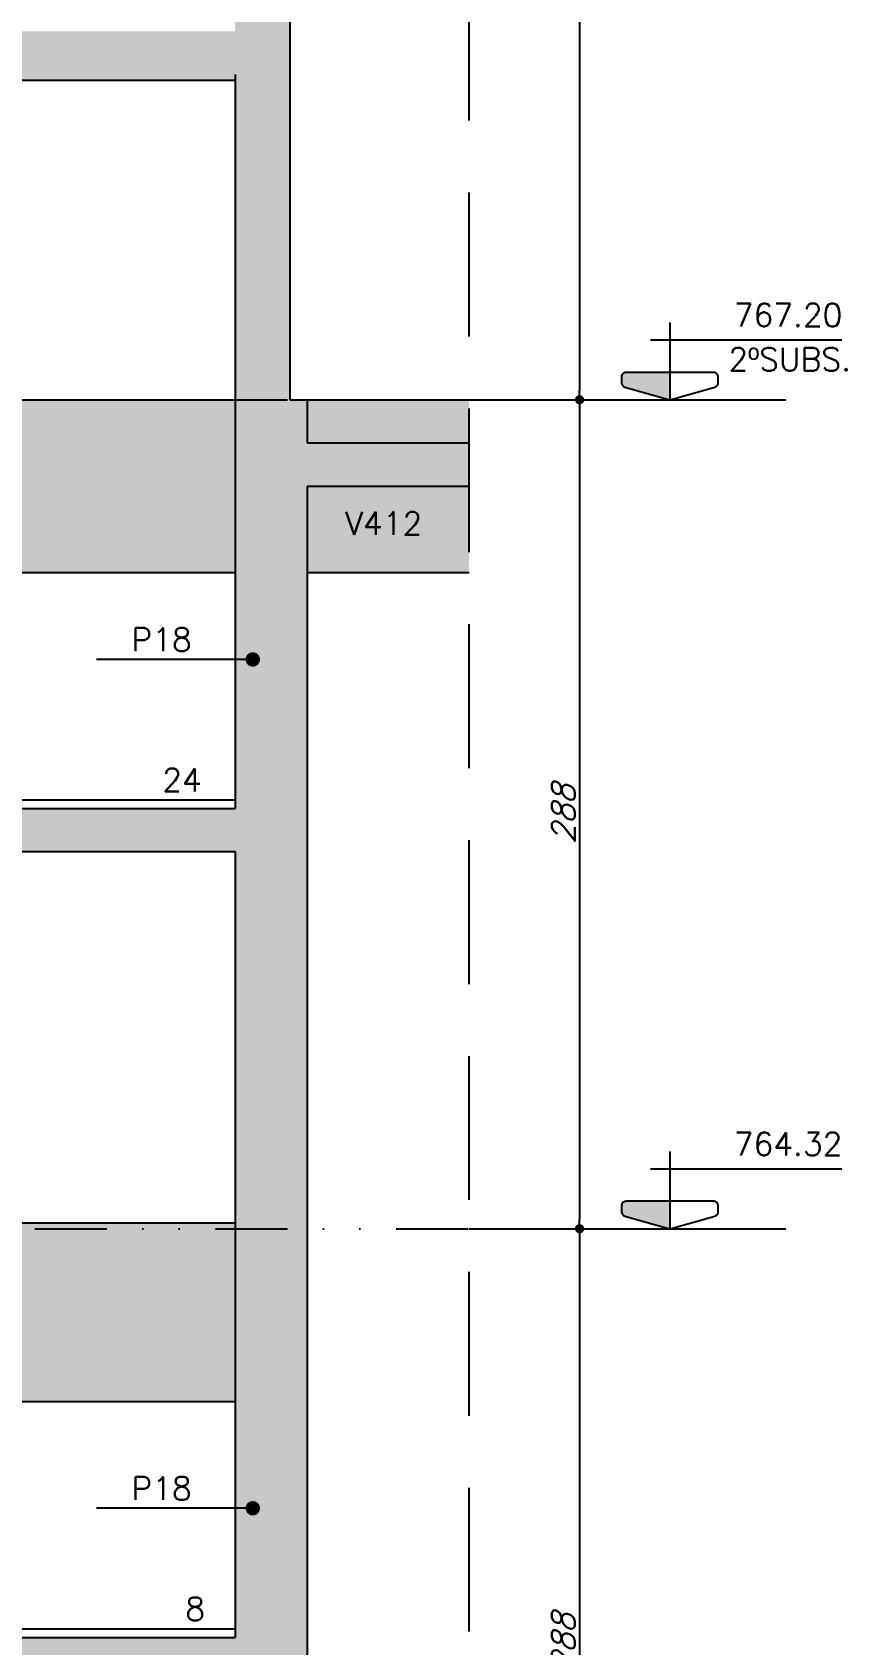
# Model space of a CAD drawing. Header units: millimetres. Extents: x -832 to 3668, y -1574 to 5296.
# Drawn here: x 97 to 384, y 273 to 833 of the extents above; entities that cross this region are included whole.
import ezdxf
from ezdxf import colors
from ezdxf.entities.mleader import LeaderData, LeaderLine
from ezdxf.enums import TextEntityAlignment as Align
from ezdxf.math import Vec2, Vec3

# ---------------------------------------------------------------- set-up
doc = ezdxf.new("R2010")
doc.units = ezdxf.units.MM
doc.header["$LTSCALE"] = 50
doc.linetypes.add('DASHED', pattern=[0.75, 0.5, -0.25])
doc.linetypes.add('DIVIDE2', pattern=[0.625, 0.25, -0.125, 0, -0.125, 0, -0.125])
for name, color, linetype in [('F-AUX', 2, 'Continuous'), ('F-AUX-RED', 1, 'Continuous'), ('F-CORTE', 4, 'Continuous'), ('F-COTAS', 106, 'Continuous'), ('F-EIXOS-DET', 1, 'Continuous'), ('F-ESC CORTE', 4, 'Continuous'), ('F-ESC NUM', 2, 'Continuous'), ('F-ESC SOLIDO CORTE', 71, 'Continuous'), ('F-NÍVEL-VISTA', 2, 'Continuous'), ('F-REVESTIMENTO', 1, 'Continuous'), ('F-SOLIDO', 71, 'Continuous'), ('F-TEXTO', 6, 'Continuous'), ('F-TEXTO-YELLOW', 2, 'Continuous'), ('F-VISTA', 2, 'Continuous'), ('F-VISTA SÓLIDO', 254, 'Continuous')]:
    doc.layers.add(name, color=color, linetype=linetype)
doc.styles.add('5385-ARQ-PB-BAS-PLA-TER-TORRE-A-106-TXT$0$R60-75', font='romans.shx', dxfattribs={"height": 0.1125})
doc.styles.add('CP-TEXT-INCL', font='romans.shx', dxfattribs={"oblique": 20})
doc.styles.add('MCP', font='romans.shx')
doc.styles.get("Standard").update_dxf_attribs({"font": 'arial.ttf'})
doc.dimstyles.new('CP-COTAS-50', dxfattribs={"dimscale": 0.64, "dimtxt": 12.5, "dimasz": 5, "dimexe": 5, "dimexo": 5, "dimgap": 2.5, "dimtad": 1, "dimdec": 1, "dimdsep": 46, "dimtxsty": 'CP-TEXT-INCL', "dimblk1": 'DOT', "dimblk2": 'DOT', "dimsah": 1, "dimcen": 9, "dimclrd": 256, "dimclre": 256, "dimclrt": 256, "dimadec": 0, "dimazin": 0, "dimtfac": 1, "dimtdec": 1, "dimtmove": 2, "dimatfit": 3, "dimldrblk": 'DOT', "dimfxl": 5, "dimtolj": 1, "dimarcsym": 0})
pattern_1 = [(0, (0, 0), (0, 6.985), [5.08, -1.905]), (90, (0, 0), (-6.985, 4e-16), [5.08, -1.905])]

# ---------------------------------------------------------------- blocks, each defined once
blk = doc.blocks.new('Nível - Vista')
at = {"layer": 'F-NÍVEL-VISTA'}
blk.add_hatch(color=71, dxfattribs=at).paths.add_polyline_path([(0, 0.238), (-0.38, 0.238, 0.414214), (-0.42, 0.198), (-0.42, 0.148, 0.331206), (-0.391, 0.11), (-0.011, 0.002, 0.072993), (0, 0)])
at = {"layer": 'F-NÍVEL-VISTA', "color": 2}
for p, q in [((0, 0.67), (0, 0)), ((-0.168, 0.521), (1.493, 0.521))]:
    blk.add_line(p, q, dxfattribs=at)
blk.add_lwpolyline([(-0.011, 0.002, 0.146769), (0.011, 0.002), (0.391, 0.11, 0.331206), (0.42, 0.148), (0.42, 0.198, 0.414214), (0.38, 0.238), (-0.38, 0.238, 0.414214), (-0.42, 0.198), (-0.42, 0.148, 0.331206), (-0.391, 0.11), (-0.011, 0.002, 0.146769), (0.011, 0.002)], format="xyb", dxfattribs=at)
at = {"layer": 'F-TEXTO', "color": 3, "style": 'MCP'}
for tag, p in [('NÍVEL', (1.026, 0.636)), ('NÍVEL_DETALHE', (1.02, 0.186))]:
    blk.add_attdef(tag, text='', height=0.2, dxfattribs=at).set_placement(p, align=Align.CENTER)
blk = doc.blocks.new('_DOT')
at = {"color": 0, "linetype": 'ByBlock'}
blk.add_line((-0.5, 0), (-1, 0), dxfattribs=at)
at = {"color": 0, "linetype": 'ByBlock', "const_width": 0.5}
blk.add_lwpolyline([(-0.25, 0, 1), (0.25, 0, 1)], format="xyb", close=True, dxfattribs=at)
blk = doc.blocks.new('*D97')
at = {"layer": 'DEFPOINTS', "color": 0, "transparency": 16777216}
for p in [(286.55, 1029.06), (286.55, 705.06), (286.55, 705.06)]:
    blk.add_point(p, dxfattribs=at)
at = {"layer": 'F-COTAS', "lineweight": -2, "transparency": 16777216}
blk.add_line((286.55, 1025.86), (286.55, 708.26), dxfattribs=at)
at = {"layer": 'F-COTAS', "lineweight": -2, "transparency": 16777216, "xscale": 3.2, "yscale": 3.2, "zscale": 3.2}
for p, rotation in [((286.55, 1029.06), 90), ((286.55, 705.06), 270)]:
    blk.add_blockref('_DOT', p, dxfattribs=dict(at, rotation=rotation))
at = {"layer": 'F-COTAS', "transparency": 16777216, "insert": (280.95, 867.06), "char_height": 8, "attachment_point": 5, "rotation": 90, "style": 'CP-TEXT-INCL'}
blk.add_mtext('\\A1;324', dxfattribs=at)
blk = doc.blocks.new('*D64')
at = {"layer": 'DEFPOINTS', "color": 0, "transparency": 16777216}
for p in [(286.55, 705.06), (286.55, 417.06), (286.55, 417.06)]:
    blk.add_point(p, dxfattribs=at)
at = {"layer": 'F-COTAS', "lineweight": -2, "transparency": 16777216}
blk.add_line((286.55, 701.86), (286.55, 420.26), dxfattribs=at)
at = {"layer": 'F-COTAS', "lineweight": -2, "transparency": 16777216, "xscale": 3.2, "yscale": 3.2, "zscale": 3.2}
for p, rotation in [((286.55, 705.06), 90), ((286.55, 417.06), 270)]:
    blk.add_blockref('_DOT', p, dxfattribs=dict(at, rotation=rotation))
at = {"layer": 'F-COTAS', "transparency": 16777216, "insert": (280.95, 561.06), "char_height": 8, "attachment_point": 5, "rotation": 90, "style": 'CP-TEXT-INCL'}
blk.add_mtext('\\A1;288', dxfattribs=at)
blk = doc.blocks.new('*D65')
at = {"layer": 'DEFPOINTS', "color": 0, "transparency": 16777216}
for p in [(286.55, 417.06), (286.55, 129.06), (286.55, 129.06)]:
    blk.add_point(p, dxfattribs=at)
at = {"layer": 'F-COTAS', "lineweight": -2, "transparency": 16777216}
blk.add_line((286.55, 413.86), (286.55, 132.26), dxfattribs=at)
at = {"layer": 'F-COTAS', "lineweight": -2, "transparency": 16777216, "xscale": 3.2, "yscale": 3.2, "zscale": 3.2}
for p, rotation in [((286.55, 417.06), 90), ((286.55, 129.06), 270)]:
    blk.add_blockref('_DOT', p, dxfattribs=dict(at, rotation=rotation))
at = {"layer": 'F-COTAS', "transparency": 16777216, "insert": (280.95, 273.06), "char_height": 8, "attachment_point": 5, "rotation": 90, "style": 'CP-TEXT-INCL'}
blk.add_mtext('\\A1;288', dxfattribs=at)

msp = doc.modelspace()

# ---------------------------------------------------------------- hatches: boundary and pattern name
h = msp.add_hatch()
h.set_pattern_fill('ANGLE', color=256)
h.set_pattern_definition(pattern_1)
h.paths.add_polyline_path([(334.84, 713.14), (384.17, 713.14), (384.17, 725.14), (334.84, 725.14)], flags=9)
h = msp.add_hatch()
h.set_pattern_fill('ANGLE', color=256)
h.set_pattern_definition(pattern_1)
h.paths.add_polyline_path([(203.57, 656.08), (235.76, 656.08), (235.76, 668.08), (203.57, 668.08)], flags=9)
h = msp.add_hatch()
h.set_pattern_fill('ANGLE', color=256)
h.set_pattern_definition(pattern_1)
h.paths.add_polyline_path([(130.47, 615.77), (155.05, 615.77), (155.05, 627.77), (130.47, 627.77)], flags=9)
h = msp.add_hatch()
h.set_pattern_fill('ANGLE', color=256)
h.set_pattern_definition(pattern_1)
h.paths.add_polyline_path([(130.47, 320.84), (155.05, 320.84), (155.05, 332.84), (130.47, 332.84)], flags=9)
at = {"layer": 'F-ESC SOLIDO CORTE'}
h = msp.add_hatch(color=256, dxfattribs=at)
h.dxf.hatch_style = 1
h.paths.add_polyline_path([(-215.57, 1013.06), (-243.57, 1013.06), (-243.57, 1031.06), (-410.07, 1031.06), (-410.07, 1016.06), (-279.65, 1016.06), (31.43, 816.06), (166.93, 816.06), (166.93, 833.06), (36.43, 833.06), (36.43, 851.06), (8.43, 851.06), (8.43, 869.06), (-19.57, 869.06), (-19.57, 887.06), (-47.57, 887.06), (-47.57, 905.06), (-75.57, 905.06), (-75.57, 923.06), (-103.57, 923.06), (-103.57, 941.06), (-131.57, 941.06), (-131.57, 959.06), (-159.57, 959.06), (-159.57, 977.06), (-187.57, 977.06), (-187.57, 995.06), (-215.57, 995.06)])
h = msp.add_hatch(color=256, dxfattribs=at)
h.dxf.hatch_style = 1
h.paths.add_polyline_path([(-215.57, 707.06), (-410.07, 707.06), (-410.07, 692.06), (-247.95, 692.06), (-23.97, 548.06), (166.93, 548.06), (166.93, 563.06), (-19.57, 563.06), (-19.57, 581.06), (-47.57, 581.06), (-47.57, 599.06), (-75.57, 599.06), (-75.57, 617.06), (-103.57, 617.06), (-103.57, 635.06), (-131.57, 635.06), (-131.57, 653.06), (-159.57, 653.06), (-159.57, 671.06), (-187.57, 671.06), (-187.57, 689.06), (-215.57, 689.06)])
h = msp.add_hatch(color=256, dxfattribs=at)
h.dxf.hatch_style = 1
h.paths.add_polyline_path([(-103.57, 347.06), (-131.57, 347.06), (-131.57, 365.06), (-159.57, 365.06), (-159.57, 383.06), (-187.57, 383.06), (-187.57, 401.06), (-215.57, 401.06), (-215.57, 419.06), (-410.07, 419.06), (-410.07, 404.06), (-247.95, 404.06), (-23.97, 260.06), (166.93, 260.06), (166.93, 275.06), (-19.57, 275.06), (-19.57, 293.06), (-47.57, 293.06), (-47.57, 311.06), (-75.57, 311.06), (-75.57, 329.06), (-103.57, 329.06)])
at = {"layer": 'F-SOLIDO'}
h = msp.add_hatch(color=256, dxfattribs=at)
h.dxf.hatch_style = 1
h.paths.add_polyline_path([(248.16, 3132.06), (185.93, 3132.06), (185.93, 3481.06), (248.16, 3481.06), (248.16, 3493.06), (185.93, 3493.06), (185.93, 3787.06), (248.16, 3787.06), (248.16, 3799.06), (185.93, 3799.06), (185.93, 4093.06), (248.16, 4093.06), (248.16, 4105.06), (185.93, 4105.06), (185.93, 4293.99), (166.93, 4293.99), (166.93, -757.94), (248.16, -757.94), (248.16, -502.94), (191.93, -502.94), (191.93, 675.06), (248.16, 675.06), (248.16, 690.06), (191.93, 690.06), (191.93, 705.06), (185.93, 705.06), (185.93, 1275.06), (248.16, 1275.06), (248.16, 1295.06), (185.93, 1295.06), (185.93, 1659.06), (216.43, 1659.06), (216.43, 1675.06), (185.93, 1675.06), (185.93, 2001.06), (216.43, 2001.06), (216.43, 2017.06), (185.93, 2017.06), (185.93, 2343.06), (216.43, 2343.06), (216.43, 2359.06), (185.93, 2359.06), (185.93, 2685.06), (248.16, 2685.06), (248.16, 2701.06), (185.93, 2701.06), (185.93, 2983.06), (248.16, 2983.06)])
h.paths.add_polyline_path([(166.93, -502.94), (-57.76, -502.94), (-57.76, -757.94), (166.93, -757.94)])
at = {"layer": 'F-VISTA SÓLIDO'}
h = msp.add_hatch(color=256, dxfattribs=at)
h.dxf.hatch_style = 1
h.paths.add_polyline_path([(166.93, 705.06), (-100.94, 705.06), (-121.16, 692.06), (-184.57, 692.06), (-184.57, 690.06), (-186.57, 690.06), (-186.57, 674.06), (-156.57, 674.06), (-156.57, 672.06), (-158.57, 672.06), (-158.57, 656.06), (-128.57, 656.06), (-128.57, 654.06), (-130.57, 654.06), (-130.57, 645.06), (166.93, 645.06)])
h.paths.add_polyline_path([(-247.95, 692.06), (-410.07, 692.06), (-410.07, 645.06), (-174.85, 645.06)])
h.paths.add_polyline_path([(-429.07, 705.06), (-478.03, 705.06), (-478.03, 645.06), (-429.07, 645.06)])
h = msp.add_hatch(color=256, dxfattribs=at)
h.dxf.hatch_style = 1
h.paths.add_polyline_path([(191.93, 675.06), (191.93, 645.06), (248.16, 645.06), (248.16, 675.06)])
h.paths.add_polyline_path([(191.93, 705.06), (191.93, 690.06), (248.16, 690.06), (248.16, 705.06)])
h = msp.add_hatch(color=256, dxfattribs=at)
h.dxf.hatch_style = 1
h.paths.add_polyline_path([(166.93, 419.06), (-125.83, 419.06), (-149.16, 404.06), (-184.57, 404.06), (-184.57, 402.06), (-186.57, 402.06), (-186.57, 386.06), (-156.57, 386.06), (-156.57, 384.06), (-158.57, 384.06), (-158.57, 368.06), (-128.57, 368.06), (-128.57, 366.06), (-130.57, 366.06), (-130.57, 357.06), (166.93, 357.06)])
h.paths.add_polyline_path([(-247.95, 404.06), (-410.07, 404.06), (-410.07, 357.06), (-174.85, 357.06)])
h.paths.add_polyline_path([(-429.07, 417.06), (-478.03, 417.06), (-478.03, 357.06), (-429.07, 357.06)])

# ---------------------------------------------------------------- linework, layer by layer
at = {"layer": 'F-AUX', "color": 1, "linetype": 'DASHED', "ltscale": 2}
msp.add_line((248.16, -997.94), (248.16, 4293.99), dxfattribs=at)
at = {"layer": 'F-CORTE'}
for p, q in [((185.93, 1275.06), (185.93, 705.06)), ((166.93, 818.06), (166.93, 563.06)), ((191.93, 705.06), (191.93, 690.06)), ((191.93, 675.06), (191.93, -502.94)), ((166.93, 548.06), (166.93, 275.06))]:
    msp.add_line(p, q, dxfattribs=at)
for points in [[(185.93, 705.06), (191.93, 705.06)], [(191.93, 690.06), (248.16, 690.06)], [(191.93, 675.06), (248.16, 675.06)]]:
    msp.add_lwpolyline(points, dxfattribs=at)
at = {"layer": 'F-EIXOS-DET', "color": 252, "linetype": 'DIVIDE2', "ltscale": 2}
for points in [[(-466.84, 705.06), (248.16, 705.06)], [(-466.84, 417.06), (248.16, 417.06)]]:
    msp.add_lwpolyline(points, dxfattribs=at)
at = {"layer": 'F-EIXOS-DET'}
for points in [[(248.16, 705.06), (358.16, 705.06)], [(248.16, 417.06), (358.16, 417.06)]]:
    msp.add_lwpolyline(points, dxfattribs=at)
at = {"layer": 'F-ESC CORTE'}
for points in [[(31.43, 816.06), (166.93, 816.06)], [(-410.07, 692.06), (-247.95, 692.06), (-23.97, 548.06), (166.93, 548.06)], [(-19.57, 581.06), (-19.57, 563.06), (166.93, 563.06)], [(-19.57, 293.06), (-19.57, 275.06), (166.93, 275.06)]]:
    msp.add_lwpolyline(points, dxfattribs=at)
at = {"layer": 'F-REVESTIMENTO'}
for p, q in [((-18.57, 566.06), (166.93, 566.06)), ((-18.57, 278.06), (166.93, 278.06))]:
    msp.add_line(p, q, dxfattribs=at)
at = {"layer": 'F-VISTA'}
for points in [[(-100.94, 705.06), (166.93, 705.06)], [(191.93, 705.06), (248.16, 705.06)], [(-130.57, 645.06), (166.93, 645.06)], [(191.93, 645.06), (248.16, 645.06)], [(-125.83, 419.06), (166.93, 419.06)], [(-130.57, 357.06), (166.93, 357.06)]]:
    msp.add_lwpolyline(points, dxfattribs=at)

# ---------------------------------------------------------------- block references
at = {"layer": 'F-NÍVEL-VISTA', "linetype": 'Continuous', "xscale": 40, "yscale": 40, "zscale": 40}
for p, values in [((317.91, 705.06), {'NÍVEL': '767.20'}), ((317.91, 417.06), {'NÍVEL': '764.32'})]:
    msp.add_blockref('Nível - Vista', p, dxfattribs=at).add_auto_attribs(values)

# ---------------------------------------------------------------- texts
at = {"layer": 'F-ESC NUM', "style": '5385-ARQ-PB-BAS-PLA-TER-TORRE-A-106-TXT$0$R60-75'}
for s, p in [('24', (141.63, 568.97)), ('8', (149.63, 280.97))]:
    msp.add_text(s, height=8, dxfattribs=at).set_placement(p)
at = {"layer": 'F-TEXTO', "color": 3, "style": 'MCP'}
msp.add_text('2ºSUBS.', height=8, dxfattribs=at).set_placement((359.5, 715.14), align=Align.CENTER)
at = {"layer": 'F-TEXTO-YELLOW', "style": 'MCP'}
for s, p in [('V412', (205.19, 658.08)), ('P18', (130.95, 617.77)), ('P18', (130.95, 322.84))]:
    msp.add_text(s, height=8, dxfattribs=at).set_placement(p)

# ---------------------------------------------------------------- dimensions: what is measured, and where the dimension line sits
at = {"layer": 'F-COTAS'}
for base, p1, p2, picture, middle in [((286.55, 705.06), (286.55, 1029.06), (286.55, 705.06), '*D97', (280.95, 867.06)), ((286.55, 417.06), (286.55, 705.06), (286.55, 417.06), '*D64', (280.95, 561.06)), ((286.55, 129.06), (286.55, 417.06), (286.55, 129.06), '*D65', (280.95, 273.06))]:
    dim = msp.add_linear_dim(base=base, p1=p1, p2=p2, angle=90, dimstyle='CP-COTAS-50', override={"dimfxl": 2.5}, dxfattribs=at)
    dim.commit()
    dim.dimension.update_dxf_attribs({"geometry": picture, "text_midpoint": middle})

# ---------------------------------------------------------------- leaders
at = {"layer": 'F-AUX-RED'}
ml = msp.add_multileader_mtext('Standard', dxfattribs=at)
ml.set_content('', color=256)
ml.set_leader_properties()
ml.set_arrow_properties(name='DOT')
ml.build(insert=Vec2(0, 0))
ml.multileader.update_dxf_attribs({"text_right_attachment_type": 6, "dogleg_length": 0.36, "arrow_head_size": 5})
ctx = ml.context
ctx.base_point, ctx.char_height, ctx.arrow_head_size, ctx.landing_gap_size, ctx.plane_origin = Vec3(118.76, 614.94), 0.18, 5, 0.09, Vec3(173.08, 632.85)
ctx.right_attachment, ctx.text_align_type = 6, 2
notes = []
notes.append((ctx, [(0, (1, 1, 0), (152.44, 614.85), (-1, 0), 33.49, [(0, [(173.08, 614.85)], 0, [])])]))
ctx.mtext.insert, ctx.mtext.alignment, ctx.mtext.flow_direction = Vec3(118.85, 615.03), 3, 5
ml = msp.add_multileader_mtext('Standard', dxfattribs=at)
ml.set_content('', color=256)
ml.set_leader_properties()
ml.set_arrow_properties(name='DOT')
ml.build(insert=Vec2(0, 0))
ml.multileader.update_dxf_attribs({"text_right_attachment_type": 6, "dogleg_length": 0.36, "arrow_head_size": 5})
ctx = ml.context
ctx.base_point, ctx.char_height, ctx.arrow_head_size, ctx.landing_gap_size, ctx.plane_origin = Vec3(118.76, 320.02), 0.18, 5, 0.09, Vec3(173.08, 337.93)
ctx.right_attachment, ctx.text_align_type = 6, 2
notes.append((ctx, [(0, (1, 1, 0), (152.44, 319.93), (-1, 0), 33.49, [(0, [(173.08, 319.93)], 0, [])])]))
ctx.mtext.insert, ctx.mtext.alignment, ctx.mtext.flow_direction = Vec3(118.85, 320.11), 3, 5
for ctx, leaders in notes:
    for number, flags, end, landing, length, lines in leaders:
        leader = LeaderData()
        leader.index, (leader.has_last_leader_line, leader.has_dogleg_vector, leader.attachment_direction) = number, flags
        leader.last_leader_point, leader.dogleg_vector, leader.dogleg_length = Vec3(end), Vec3(landing), length
        for number, points, colour, breaks in lines:
            line = LeaderLine()
            line.index, line.vertices, line.color, line.breaks = number, Vec3.list(points), colors.encode_raw_color(colour), breaks
            leader.lines.append(line)
        ctx.leaders.append(leader)

doc.saveas('drawing.dxf')
